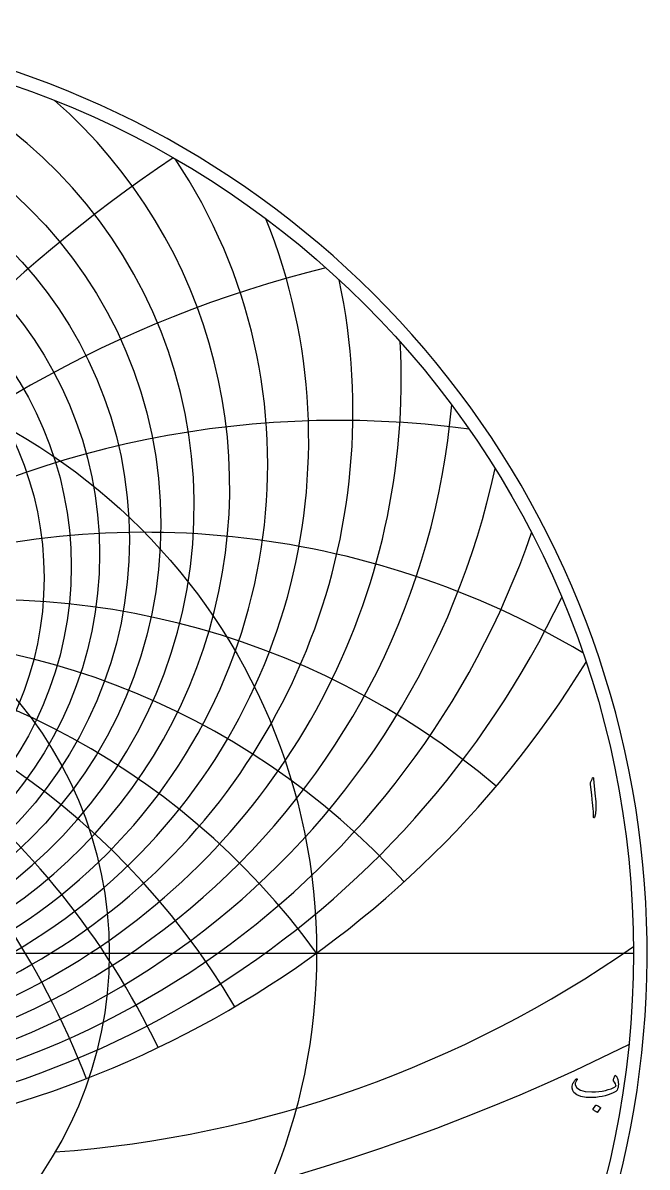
# Model space of a CAD drawing. Header units: millimetres. Extents: x -84 to 84, y -84 to 86.
# Drawn here: x 27.5 to 83.6, y -19.2 to 83.5 of the extents above; entities that cross this region are included whole.
import ezdxf

# ---------------------------------------------------------------- set-up
doc = ezdxf.new("R2010")
doc.units = ezdxf.units.MM
for name, color, linetype in [('CUT_OUTER', 1, 'Continuous'), ('ENGRAVE', 7, 'Continuous'), ('ENGRAVE_FINE', 8, 'Continuous'), ('TEXT', 5, 'Continuous')]:
    doc.layers.add(name, color=color, linetype=linetype)

msp = doc.modelspace()

# ---------------------------------------------------------------- linework, layer by layer
at = {"layer": 'CUT_OUTER'}
msp.add_arc((-0.0002, -0.0002), 83.5724, 151.523247, 87.803747, dxfattribs=at)
at = {"layer": 'ENGRAVE'}
msp.add_lwpolyline([(-82.35, 0), (82.35, 0)], dxfattribs=at)
for centre, radius in [((0, 0), 82.35), ((0, 33.6788), 29.4364), ((0, 0), 53.9054), ((0, 0), 35.2859)]:
    msp.add_circle(centre, radius, dxfattribs=at)
for centre, radius, start, end in [((0, 40.091), 42.9161, 104.436571, 75.563429), ((0, 51.5122), 61.5029, 176.875109, 3.124891), ((0, -39.1646), 66.6308, 36, 144), ((0, -39.1646), 66.6308, 36, 144), ((0, 74.1945), 91.7094, 211.615649, 328.384351), ((22.9209, 85.542), 103.6754, 274.154376, 304.973846)]:
    msp.add_arc(centre, radius, start, end, dxfattribs=at)
at = {"layer": 'ENGRAVE_FINE'}
for centre, radius in [((0, 38.5107), 39.9222), ((0, 37.0972), 37.0972), ((0, 35.8312), 34.4197), ((0, 34.6964), 31.8713)]:
    msp.add_circle(centre, radius, dxfattribs=at)
for centre, radius, start, end in [((0, 41.8616), 46.1041, 131.217225, 48.782775), ((0, 43.8506), 49.5163, 146.343028, 33.656972), ((115.4079, -39.1646), 133.2616, 123.930442, 170.048526), ((115.4079, -39.1646), 133.2616, 123.930442, 170.048526), ((0, 46.0923), 53.1891, 158.111417, 21.888583), ((79.4075, -39.1646), 103.6591, 103.763547, 166.510928), ((79.4075, -39.1646), 103.6591, 103.763547, 166.510928), ((0, 48.6288), 57.1666, 168.076059, 11.923941), ((0, 54.8078), 66.2658, 184.845211, 355.154789), ((55.9099, -39.1646), 86.9803, 82.274651, 162.768996), ((55.9099, -39.1646), 86.9803, 82.274651, 162.768996), ((0, 58.5988), 71.5404, 192.189548, 347.810452), ((-38.4693, -39.1646), 76.9386, 21.249547, 120.755909), ((-38.4693, -39.1646), 76.9386, 21.249547, 120.755909), ((0, 62.9923), 77.4362, 199.041634, 340.958366), ((38.4693, -39.1646), 76.9386, 59.244091, 158.750453), ((38.4693, -39.1646), 76.9386, 59.244091, 158.750453), ((0, 68.1284), 84.0959, 205.494476, 334.505524), ((-24.2516, -39.1646), 70.907, 25.634518, 130.214249), ((-24.2516, -39.1646), 70.907, 25.634518, 130.214249), ((24.2516, -39.1646), 70.907, 49.785751, 154.365482), ((24.2516, -39.1646), 70.907, 49.785751, 154.365482), ((-11.7488, -39.1646), 67.6587, 30.500929, 137.66478), ((-11.7488, -39.1646), 67.6587, 30.500929, 137.66478), ((11.7488, -39.1646), 67.6587, 42.33522, 149.499071), ((11.7488, -39.1646), 67.6587, 42.33522, 149.499071), ((0, 156.4397), 183.9059, 243.541053, 296.458947)]:
    msp.add_arc(centre, radius, start, end, dxfattribs=at)
at = {"layer": 'TEXT'}
for points in [[(78.632, 15.6201), (78.6817, 15.7162), (78.7216, 15.75), (78.7518, 15.7214), (78.7723, 15.6305), (78.8918, 14.3578), (78.9629, 13.5766), (78.9788, 12.9526), (78.9395, 12.4857), (78.845, 12.1759), (78.8278, 12.1506), (78.8125, 12.137), (78.7992, 12.135), (78.7879, 12.1448), (78.7788, 12.16), (78.7723, 12.1798), (78.7684, 12.2042), (78.7671, 12.2331), (78.7671, 12.4581), (78.7567, 12.6967), (78.7359, 12.949), (78.7047, 13.2149), (78.6979, 13.2844), (78.6775, 13.4721), (78.6434, 13.7779), (78.5956, 14.2019), (78.4814, 15.1422), (78.4788, 15.1922), (78.4814, 15.2383), (78.4892, 15.2805), (78.5021, 15.3188)], [(80.7724, -11.0122), (80.8073, -11.056), (80.8393, -11.1044), (80.8684, -11.1573), (80.8945, -11.2148), (80.9177, -11.2765), (80.938, -11.3421), (80.9554, -11.4115), (80.9699, -11.4849), (80.9887, -11.6323), (80.9932, -11.7784), (80.9835, -11.9232), (80.9595, -12.0667), (80.9231, -12.1947), (80.8763, -12.2979), (80.8192, -12.3765), (80.7517, -12.4304), (80.5374, -12.5437), (80.3101, -12.6447), (80.0698, -12.7333), (79.8166, -12.8096), (79.5504, -12.8729), (79.2711, -12.9226), (78.9789, -12.9586), (78.6737, -12.981), (78.1017, -12.9752), (77.6322, -12.8953), (77.2653, -12.7414), (77.001, -12.5135), (76.8926, -12.3353), (76.8426, -12.1434), (76.851, -11.9379), (76.9179, -11.7187), (76.9404, -11.6715), (76.9666, -11.6232), (76.9963, -11.574), (77.0296, -11.5239), (77.0664, -11.4728), (77.1068, -11.4206), (77.1508, -11.3676), (77.1984, -11.3135), (77.2143, -11.2982), (77.2309, -11.2888), (77.2481, -11.2852), (77.2659, -11.2875), (77.2779, -11.2921), (77.288, -11.3005), (77.2961, -11.3128), (77.3023, -11.3291), (77.3052, -11.3443), (77.3036, -11.359), (77.2974, -11.3729), (77.2867, -11.3862), (77.2422, -11.4391), (77.2023, -11.494), (77.1669, -11.5508), (77.1361, -11.6096), (77.115, -11.6658), (77.1036, -11.72), (77.102, -11.7723), (77.1101, -11.8226), (77.2724, -12.1164), (77.5776, -12.3226), (78.0257, -12.4411), (78.6166, -12.4719), (78.9414, -12.4594), (79.251, -12.4323), (79.5453, -12.3906), (79.8244, -12.3343), (80.0885, -12.2633), (80.338, -12.1778), (80.5729, -12.0776), (80.7932, -11.9629), (80.7718, -11.8557), (80.7231, -11.7369), (80.6471, -11.6064), (80.5439, -11.4641), (80.5406, -11.4505), (80.5413, -11.4252), (80.5458, -11.3882), (80.5543, -11.3395), (80.5565, -11.3346), (80.5582, -11.3304), (80.5591, -11.3268), (80.5595, -11.3239), (80.5763, -11.2577), (80.601, -11.1836), (80.6335, -11.1018), (80.6737, -11.0122), (80.6916, -10.9849), (80.714, -10.9758), (80.741, -10.9849), (80.7724, -11.0122)], [(78.9594, -13.6564), (78.9659, -13.6499), (78.975, -13.646), (78.9867, -13.6447), (79.001, -13.646), (79.102, -13.6869), (79.1971, -13.7369), (79.2864, -13.796), (79.3698, -13.8642), (79.378, -13.8746), (79.3815, -13.8849), (79.3806, -13.8953), (79.375, -13.9057), (79.1309, -14.3005), (79.1218, -14.3099), (79.1101, -14.3122), (79.0958, -14.3073), (79.0789, -14.2953), (79.0643, -14.2849), (79.0413, -14.2694), (79.0098, -14.2486), (78.9698, -14.2226), (78.9208, -14.1914), (78.862, -14.1551), (78.7935, -14.1135), (78.7153, -14.0668), (78.7049, -14.059), (78.6997, -14.0512), (78.6997, -14.0434), (78.7049, -14.0356)]]:
    msp.add_lwpolyline(points, close=True, dxfattribs=at)

doc.saveas('drawing.dxf')
